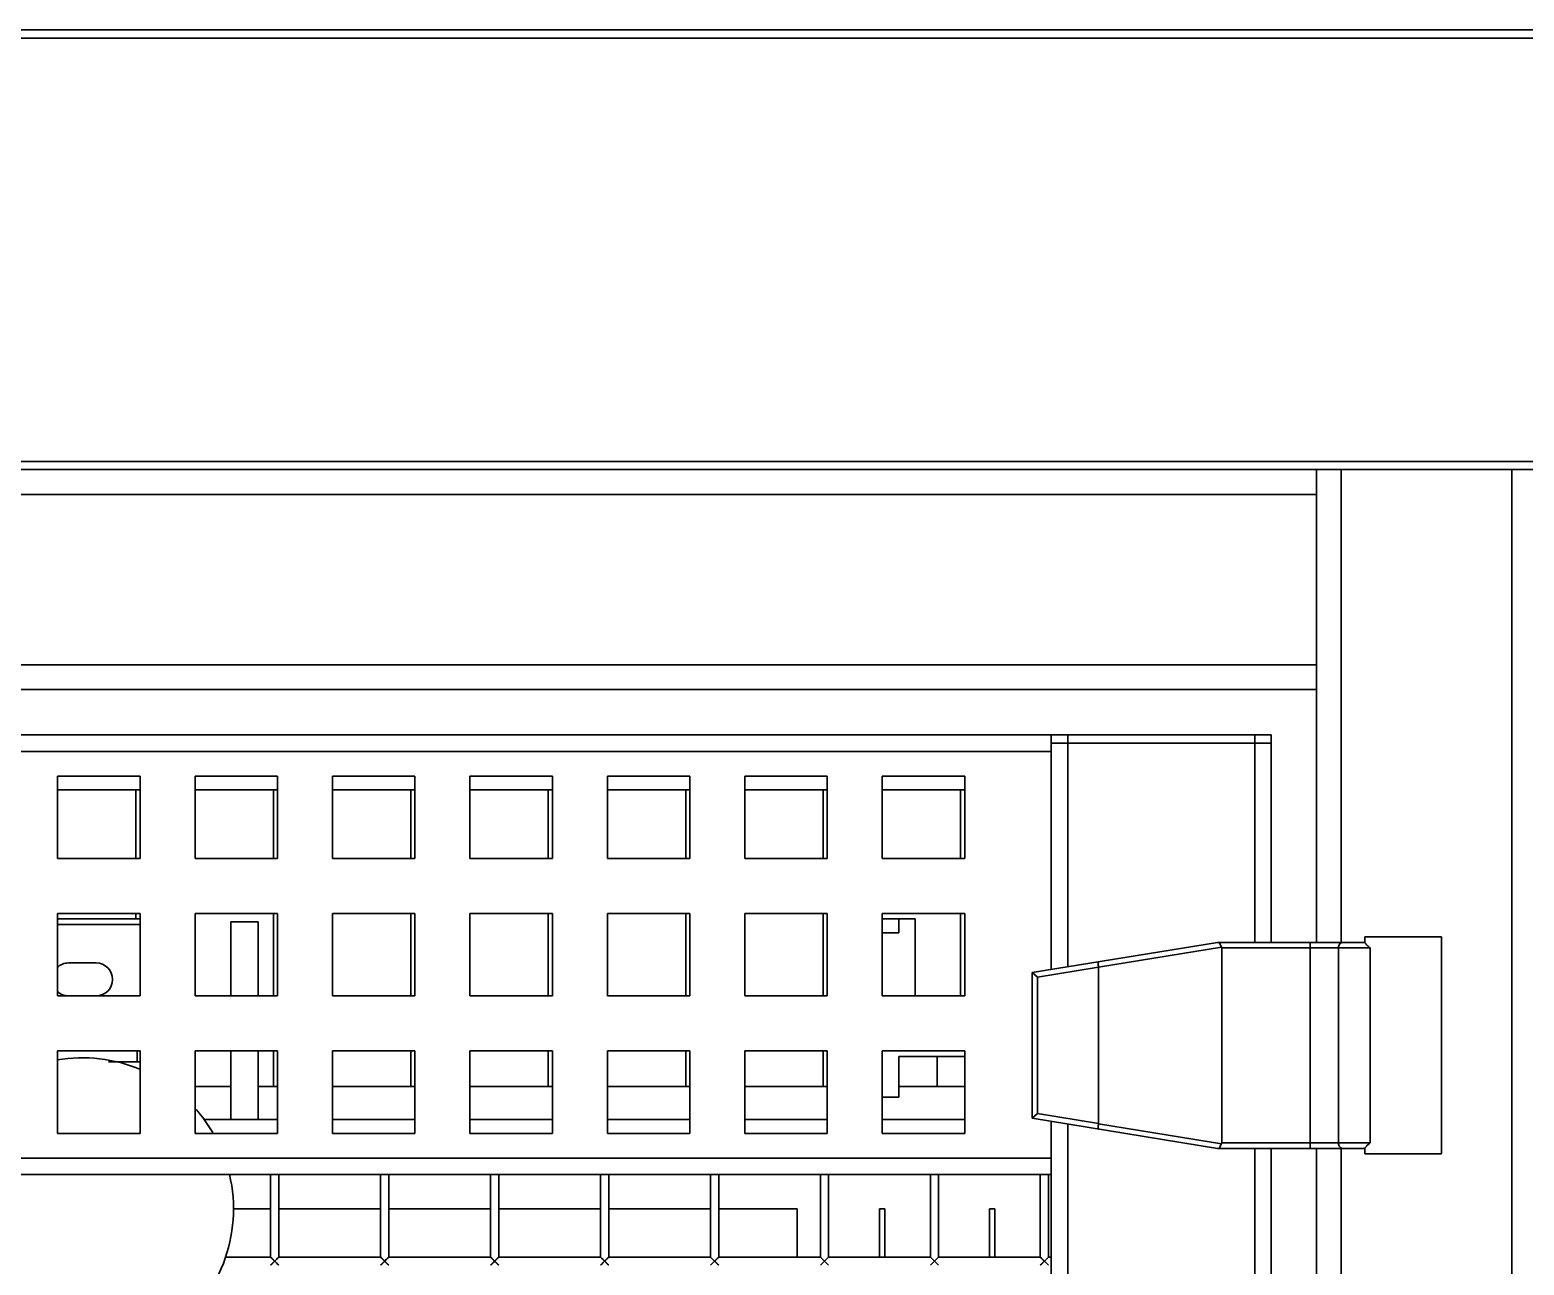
# Model space of a CAD drawing. Header units: millimetres. Extents: x 32496 to 166256, y 3504 to 23939.
# Drawn here: x 147924 to 148468, y 14465 to 14914 of the extents above; entities that cross this region are included whole.
import ezdxf

# ---------------------------------------------------------------- set-up
doc = ezdxf.new("R2010")
doc.units = ezdxf.units.MM
doc.layers.get('0').update_dxf_attribs({"lineweight": 35})

# ---------------------------------------------------------------- blocks, each defined once
blk = doc.blocks.new('8-1250')
at = {"linetype": 'Continuous'}
for p, q in [((4052.87, -31992.29), (-7783.13, -31992.29)), ((4052.87, -31995.29), (-7907.13, -31995.29)), ((4052.87, -32149.29), (-7907.13, -32149.29)), ((4052.87, -32152.29), (-7907.13, -32152.29)), ((-204.13, -32152.29), (-204.13, -32232.29)), ((-195.13, -32324.29), (-195.13, -32152.29)), ((-133.13, -34671.29), (-133.13, -32152.29)), ((-204.13, -32161.29), (-1126.63, -32161.29)), ((-204.13, -32223.29), (-925.63, -32223.29)), ((-204.13, -32232.29), (-929.66, -32232.29)), ((-204.13, -32324.29), (-204.13, -32232.29)), ((-300.63, -32248.79), (-926.63, -32248.79)), ((-300.63, -32248.79), (-220.63, -32248.79)), ((-300.63, -32334.15), (-300.63, -32248.79)), ((-294.63, -32251.79), (-294.63, -32248.79)), ((-226.63, -32248.79), (-226.63, -32251.79)), ((-220.63, -32251.79), (-220.63, -32248.79)), ((-926.63, -32254.79), (-300.63, -32254.79)), ((-300.63, -32251.79), (-220.63, -32251.79)), ((-300.63, -32251.79), (-220.63, -32251.79)), ((-294.63, -32333.17), (-294.63, -32251.79)), ((-226.63, -32251.79), (-226.63, -32324.29)), ((-220.63, -32324.29), (-220.63, -32251.79)), ((-662.13, -32293.79), (-662.13, -32263.79)), ((-662.13, -32263.79), (-632.13, -32263.79)), ((-632.13, -32263.79), (-632.13, -32293.79)), ((-612.13, -32293.79), (-612.13, -32263.79)), ((-612.13, -32263.79), (-582.13, -32263.79)), ((-582.13, -32263.79), (-582.13, -32293.79)), ((-562.13, -32293.79), (-562.13, -32263.79)), ((-562.13, -32263.79), (-532.13, -32263.79)), ((-532.13, -32263.79), (-532.13, -32293.79)), ((-512.13, -32263.79), (-482.13, -32263.79)), ((-512.13, -32293.79), (-512.13, -32263.79)), ((-482.13, -32263.79), (-482.13, -32293.79)), ((-462.13, -32263.79), (-432.13, -32263.79)), ((-462.13, -32293.79), (-462.13, -32263.79)), ((-432.13, -32263.79), (-432.13, -32293.79)), ((-412.13, -32263.79), (-382.13, -32263.79)), ((-412.13, -32293.79), (-412.13, -32263.79)), ((-382.13, -32263.79), (-382.13, -32293.79)), ((-362.13, -32263.79), (-332.13, -32263.79)), ((-362.13, -32293.79), (-362.13, -32263.79)), ((-332.13, -32263.79), (-332.13, -32293.79)), ((-632.13, -32268.79), (-662.13, -32268.79)), ((-633.63, -32268.79), (-633.63, -32293.79)), ((-582.13, -32268.79), (-612.13, -32268.79)), ((-583.63, -32268.79), (-583.63, -32293.79)), ((-532.13, -32268.79), (-562.13, -32268.79)), ((-533.63, -32268.79), (-533.63, -32293.79)), ((-482.13, -32268.79), (-512.13, -32268.79)), ((-483.63, -32268.79), (-483.63, -32293.79)), ((-432.13, -32268.79), (-462.13, -32268.79)), ((-433.63, -32268.79), (-433.63, -32293.79)), ((-382.13, -32268.79), (-412.13, -32268.79)), ((-383.63, -32268.79), (-383.63, -32293.79)), ((-332.13, -32268.79), (-362.13, -32268.79)), ((-333.63, -32268.79), (-333.63, -32293.79)), ((-632.13, -32293.79), (-662.13, -32293.79)), ((-582.13, -32293.79), (-612.13, -32293.79)), ((-532.13, -32293.79), (-562.13, -32293.79)), ((-482.13, -32293.79), (-512.13, -32293.79)), ((-432.13, -32293.79), (-462.13, -32293.79)), ((-382.13, -32293.79), (-412.13, -32293.79)), ((-332.13, -32293.79), (-362.13, -32293.79)), ((-662.13, -32343.79), (-662.13, -32313.79)), ((-662.13, -32313.79), (-632.13, -32313.79)), ((-633.63, -32313.79), (-633.63, -32315.79)), ((-632.13, -32313.79), (-632.13, -32343.79)), ((-612.13, -32343.79), (-612.13, -32313.79)), ((-612.13, -32313.79), (-582.13, -32313.79)), ((-583.63, -32313.79), (-583.63, -32343.79)), ((-582.13, -32313.79), (-582.13, -32343.79)), ((-562.13, -32343.79), (-562.13, -32313.79)), ((-562.13, -32313.79), (-532.13, -32313.79)), ((-533.63, -32313.79), (-533.63, -32343.79)), ((-532.13, -32313.79), (-532.13, -32343.79)), ((-512.13, -32313.79), (-482.13, -32313.79)), ((-512.13, -32343.79), (-512.13, -32313.79)), ((-483.63, -32313.79), (-483.63, -32343.79)), ((-482.13, -32313.79), (-482.13, -32343.79)), ((-462.13, -32313.79), (-432.13, -32313.79)), ((-462.13, -32343.79), (-462.13, -32313.79)), ((-433.63, -32313.79), (-433.63, -32343.79)), ((-432.13, -32313.79), (-432.13, -32343.79)), ((-412.13, -32313.79), (-382.13, -32313.79)), ((-412.13, -32343.79), (-412.13, -32313.79)), ((-383.63, -32313.79), (-383.63, -32343.79)), ((-382.13, -32313.79), (-382.13, -32343.79)), ((-362.13, -32313.79), (-332.13, -32313.79)), ((-362.13, -32343.79), (-362.13, -32313.79)), ((-333.63, -32313.79), (-333.63, -32343.79)), ((-332.13, -32313.79), (-332.13, -32343.79)), ((-662.13, -32315.79), (-632.13, -32315.79)), ((-662.13, -32317.79), (-633.13, -32317.79)), ((-599.13, -32316.79), (-599.13, -32343.79)), ((-589.13, -32316.79), (-599.13, -32316.79)), ((-589.13, -32343.79), (-589.13, -32316.79)), ((-362.13, -32315.79), (-350.13, -32315.79)), ((-356.13, -32320.79), (-356.13, -32315.79)), ((-350.13, -32315.79), (-350.13, -32343.79)), ((-356.13, -32320.79), (-362.13, -32320.79)), ((-307.63, -32335.29), (-240.13, -32324.29)), ((-238.71, -32326.01), (-283.43, -32333.29)), ((-240.13, -32324.29), (-186.63, -32324.29)), ((-206.45, -32324.29), (-206.45, -32399.29)), ((-186.63, -32322.29), (-158.63, -32322.29)), ((-186.63, -32324.29), (-186.63, -32322.29)), ((-158.63, -32401.29), (-158.63, -32322.29)), ((-238.63, -32326.29), (-184.66, -32326.29)), ((-238.63, -32326.29), (-238.63, -32397.29)), ((-196.14, -32397.29), (-196.14, -32326.29)), ((-184.66, -32326.29), (-184.66, -32397.29)), ((-648.13, -32331.79), (-658.13, -32331.79)), ((-307.63, -32335.29), (-307.63, -32388.29)), ((-307.63, -32335.29), (-305.63, -32336.99)), ((-283.43, -32333.37), (-305.63, -32336.99)), ((-305.63, -32386.59), (-305.63, -32336.99)), ((-283.43, -32333.37), (-283.43, -32390.21)), ((-632.13, -32343.79), (-662.13, -32343.79)), ((-582.13, -32343.79), (-612.13, -32343.79)), ((-532.13, -32343.79), (-562.13, -32343.79)), ((-482.13, -32343.79), (-512.13, -32343.79)), ((-432.13, -32343.79), (-462.13, -32343.79)), ((-382.13, -32343.79), (-412.13, -32343.79)), ((-332.13, -32343.79), (-362.13, -32343.79)), ((-662.13, -32393.79), (-662.13, -32363.79)), ((-662.13, -32363.79), (-632.13, -32363.79)), ((-633.13, -32367.79), (-633.13, -32363.79)), ((-632.13, -32363.79), (-632.13, -32393.79)), ((-612.13, -32393.79), (-612.13, -32363.79)), ((-612.13, -32363.79), (-582.13, -32363.79)), ((-599.13, -32363.79), (-599.13, -32388.79)), ((-589.13, -32363.79), (-589.13, -32388.79)), ((-583.63, -32363.79), (-583.63, -32376.79)), ((-582.13, -32363.79), (-582.13, -32393.79)), ((-562.13, -32393.79), (-562.13, -32363.79)), ((-562.13, -32363.79), (-532.13, -32363.79)), ((-533.63, -32363.79), (-533.63, -32376.79)), ((-532.13, -32363.79), (-532.13, -32393.79)), ((-512.13, -32363.79), (-482.13, -32363.79)), ((-512.13, -32393.79), (-512.13, -32363.79)), ((-483.63, -32363.79), (-483.63, -32376.79)), ((-482.13, -32363.79), (-482.13, -32393.79)), ((-462.13, -32363.79), (-432.13, -32363.79)), ((-462.13, -32393.79), (-462.13, -32363.79)), ((-433.63, -32363.79), (-433.63, -32376.79)), ((-432.13, -32363.79), (-432.13, -32393.79)), ((-412.13, -32363.79), (-382.13, -32363.79)), ((-412.13, -32393.79), (-412.13, -32363.79)), ((-383.63, -32363.79), (-383.63, -32376.79)), ((-382.13, -32363.79), (-382.13, -32393.79)), ((-362.13, -32363.79), (-332.13, -32363.79)), ((-362.13, -32393.79), (-362.13, -32363.79)), ((-332.13, -32363.79), (-332.13, -32393.79)), ((-643.61, -32367.79), (-632.13, -32367.79)), ((-332.13, -32365.79), (-356.13, -32365.79)), ((-356.13, -32380.67), (-356.13, -32365.79)), ((-342.13, -32365.79), (-342.13, -32376.79)), ((-612.13, -32376.79), (-599.13, -32376.79)), ((-589.13, -32376.79), (-582.13, -32376.79)), ((-562.13, -32376.79), (-532.13, -32376.79)), ((-512.13, -32376.79), (-482.13, -32376.79)), ((-462.13, -32376.79), (-432.13, -32376.79)), ((-412.13, -32376.79), (-382.13, -32376.79)), ((-356.13, -32376.79), (-332.13, -32376.79)), ((-362.13, -32380.67), (-356.13, -32380.67)), ((-608.8, -32388.79), (-582.13, -32388.79)), ((-562.13, -32388.79), (-532.13, -32388.79)), ((-512.13, -32388.79), (-482.13, -32388.79)), ((-462.13, -32388.79), (-432.13, -32388.79)), ((-412.13, -32388.79), (-382.13, -32388.79)), ((-362.13, -32388.79), (-332.13, -32388.79)), ((-307.63, -32388.29), (-305.63, -32386.59)), ((-307.63, -32388.29), (-240.13, -32399.29)), ((-305.63, -32386.59), (-283.43, -32390.21)), ((-300.63, -32408.79), (-300.63, -32389.43)), ((-294.63, -33033.17), (-294.63, -32390.41)), ((-283.43, -32390.28), (-238.71, -32397.57)), ((-632.13, -32393.79), (-662.13, -32393.79)), ((-582.13, -32393.79), (-612.13, -32393.79)), ((-532.13, -32393.79), (-562.13, -32393.79)), ((-482.13, -32393.79), (-512.13, -32393.79)), ((-432.13, -32393.79), (-462.13, -32393.79)), ((-382.13, -32393.79), (-412.13, -32393.79)), ((-332.13, -32393.79), (-362.13, -32393.79)), ((-240.13, -32399.29), (-186.63, -32399.29)), ((-184.66, -32397.29), (-238.63, -32397.29)), ((-226.63, -32399.29), (-226.63, -33024.29)), ((-220.63, -33024.29), (-220.63, -32399.29)), ((-204.13, -33024.29), (-204.13, -32399.29)), ((-195.13, -33024.29), (-195.13, -32399.29)), ((-186.63, -32399.29), (-186.63, -32401.29)), ((-158.63, -32401.29), (-186.63, -32401.29)), ((-300.63, -32402.79), (-926.63, -32402.79)), ((-926.63, -32408.79), (-300.63, -32408.79)), ((-584.63, -32408.79), (-584.63, -32438.79)), ((-581.63, -32408.79), (-581.63, -32438.79)), ((-544.63, -32408.79), (-544.63, -32438.79)), ((-541.63, -32408.79), (-541.63, -32438.79)), ((-504.63, -32408.79), (-504.63, -32438.79)), ((-501.63, -32408.79), (-501.63, -32438.79)), ((-464.63, -32408.79), (-464.63, -32438.79)), ((-461.63, -32408.79), (-461.63, -32438.79)), ((-424.63, -32408.79), (-424.63, -32438.79)), ((-421.63, -32408.79), (-421.63, -32438.79)), ((-384.63, -32408.79), (-384.63, -32438.79)), ((-381.63, -32408.79), (-381.63, -32438.79)), ((-344.63, -32408.79), (-344.63, -32438.79)), ((-341.63, -32408.79), (-341.63, -32438.79)), ((-304.63, -32408.79), (-304.63, -32438.79)), ((-301.63, -32408.79), (-301.63, -32438.79)), ((-300.63, -32408.79), (-300.63, -33034.31)), ((-584.63, -32421.29), (-598.13, -32421.29)), ((-544.63, -32421.29), (-581.63, -32421.29)), ((-504.63, -32421.29), (-541.63, -32421.29)), ((-464.63, -32421.29), (-501.63, -32421.29)), ((-424.63, -32421.29), (-461.63, -32421.29)), ((-393.13, -32421.29), (-421.63, -32421.29)), ((-393.13, -32438.79), (-393.13, -32421.29)), ((-363.13, -32421.29), (-361.13, -32421.29)), ((-363.13, -32421.29), (-363.13, -32438.79)), ((-361.13, -32421.29), (-361.13, -32438.79)), ((-323.13, -32421.29), (-321.13, -32421.29)), ((-323.13, -32421.29), (-323.13, -32438.79)), ((-321.13, -32421.29), (-321.13, -32438.79)), ((-601.05, -32438.79), (-584.63, -32438.79)), ((-584.63, -32441.79), (-581.63, -32438.79)), ((-584.63, -32438.79), (-581.63, -32441.79)), ((-581.63, -32438.79), (-544.63, -32438.79)), ((-544.63, -32441.79), (-541.63, -32438.79)), ((-544.63, -32438.79), (-541.63, -32441.79)), ((-541.63, -32438.79), (-504.63, -32438.79)), ((-504.63, -32441.79), (-501.63, -32438.79)), ((-504.63, -32438.79), (-501.63, -32441.79)), ((-501.63, -32438.79), (-464.63, -32438.79)), ((-464.63, -32441.79), (-461.63, -32438.79)), ((-464.63, -32438.79), (-461.63, -32441.79)), ((-461.63, -32438.79), (-424.63, -32438.79)), ((-424.63, -32441.79), (-421.63, -32438.79)), ((-424.63, -32438.79), (-421.63, -32441.79)), ((-421.63, -32438.79), (-384.63, -32438.79)), ((-384.63, -32441.79), (-381.63, -32438.79)), ((-384.63, -32438.79), (-381.63, -32441.79)), ((-381.63, -32438.79), (-344.63, -32438.79)), ((-344.63, -32441.79), (-341.63, -32438.79)), ((-344.63, -32438.79), (-341.63, -32441.79)), ((-341.63, -32438.79), (-304.63, -32438.79)), ((-304.63, -32441.79), (-301.63, -32438.79)), ((-304.63, -32438.79), (-301.63, -32441.79)), ((-301.63, -32438.79), (-300.63, -32438.79))]:
    blk.add_line(p, q, dxfattribs=at)
for points in [[(-584.63, -32438.79), (-584.2, -32439.22), (-583.71, -32439.71), (-582.54, -32440.88)], [(-583.13, -32440.29), (-582.54, -32439.7), (-582.07, -32439.23), (-581.74, -32438.9)], [(-544.63, -32438.79), (-544.2, -32439.22), (-543.71, -32439.71), (-542.54, -32440.88)], [(-543.13, -32440.29), (-542.54, -32439.7), (-542.07, -32439.23), (-541.74, -32438.9)], [(-504.63, -32438.79), (-504.2, -32439.22), (-503.71, -32439.71), (-502.54, -32440.88)], [(-503.13, -32440.29), (-502.54, -32439.7), (-502.07, -32439.23), (-501.74, -32438.9)], [(-464.63, -32438.79), (-464.2, -32439.22), (-463.71, -32439.71), (-462.54, -32440.88)], [(-463.13, -32440.29), (-462.54, -32439.7), (-462.07, -32439.23), (-461.74, -32438.9)], [(-424.63, -32438.79), (-424.2, -32439.22), (-423.71, -32439.71), (-422.54, -32440.88)], [(-423.13, -32440.29), (-422.54, -32439.7), (-422.07, -32439.23), (-421.74, -32438.9)], [(-384.63, -32438.79), (-384.2, -32439.22), (-383.71, -32439.71), (-382.54, -32440.88)], [(-383.13, -32440.29), (-382.54, -32439.7), (-382.07, -32439.23), (-381.74, -32438.9)], [(-344.63, -32438.79), (-344.2, -32439.22), (-343.71, -32439.71), (-342.54, -32440.88)], [(-343.13, -32440.29), (-342.54, -32439.7), (-342.07, -32439.23), (-341.74, -32438.9)], [(-304.63, -32438.79), (-304.2, -32439.22), (-303.71, -32439.71), (-302.54, -32440.88)], [(-303.13, -32440.29), (-302.54, -32439.7), (-302.07, -32439.23), (-301.74, -32438.9)], [(-583.13, -32440.29), (-583.72, -32440.88), (-584.19, -32441.35), (-584.51, -32441.67)], [(-581.74, -32441.67), (-582.07, -32441.35), (-582.54, -32440.88)], [(-543.13, -32440.29), (-543.72, -32440.88), (-544.19, -32441.35), (-544.51, -32441.67)], [(-541.74, -32441.67), (-542.07, -32441.35), (-542.54, -32440.88)], [(-503.13, -32440.29), (-503.72, -32440.88), (-504.19, -32441.35), (-504.51, -32441.67)], [(-501.74, -32441.67), (-502.07, -32441.35), (-502.54, -32440.88)], [(-463.13, -32440.29), (-463.72, -32440.88), (-464.19, -32441.35), (-464.51, -32441.67)], [(-461.74, -32441.67), (-462.07, -32441.35), (-462.54, -32440.88)], [(-423.13, -32440.29), (-423.72, -32440.88), (-424.19, -32441.35), (-424.51, -32441.67)], [(-421.74, -32441.67), (-422.07, -32441.35), (-422.54, -32440.88)], [(-383.13, -32440.29), (-383.72, -32440.88), (-384.19, -32441.35), (-384.51, -32441.67)], [(-381.74, -32441.67), (-382.07, -32441.35), (-382.54, -32440.88)], [(-343.13, -32440.29), (-343.72, -32440.88), (-344.19, -32441.35), (-344.51, -32441.67)], [(-341.74, -32441.67), (-342.07, -32441.35), (-342.54, -32440.88)], [(-303.13, -32440.29), (-303.72, -32440.88), (-304.19, -32441.35), (-304.51, -32441.67)], [(-301.74, -32441.67), (-302.07, -32441.35), (-302.54, -32440.88)]]:
    blk.add_lwpolyline(points, dxfattribs=at)
for centre, radius, start, end in [((-633.13, -32327.79), 10, 83.8988, 90), ((-658.13, -32337.79), 6, 90, 133.6047), ((-648.13, -32337.79), 6, 270, 90), ((-658.13, -32337.79), 6, 226.362, 270), ((-653.13, -32421.29), 55, 67.3165, 99.5435), ((-653.13, -32421.29), 55, 30.3947, 41.2), ((-653.13, -32421.29), 55, 166.6691, 13.3257)]:
    blk.add_arc(centre, radius, start, end, dxfattribs=at)
for centre, major_axis, ratio, start_param, end_param in [((-246.77, -32326.29), (8.15, 0), 0.245536, 0, 0.141711), ((-291.57, -32334.7), (8.14, 1.41), 0.241938, -0.041927, -0.003565), ((-291.57, -32388.88), (8.14, -1.41), 0.241938, 0.003565, 0.041927), ((-246.77, -32397.29), (8.15, 0), 0.245536, -0.141711, 0)]:
    blk.add_ellipse(centre, major_axis=major_axis, ratio=ratio, start_param=start_param, end_param=end_param, dxfattribs=at)
for points, knots in [([(-239.98, -32324.29), (-239.91, -32324.29), (-239.77, -32324.3), (-239.58, -32324.4), (-239.44, -32324.56), (-239.25, -32324.88), (-239.03, -32325.38), (-238.83, -32325.79), (-238.71, -32326.01)], [0, 0, 0, 0, 0.095491, 0.181572, 0.27513, 0.386659, 0.667027, 1, 1, 1, 1]), ([(-196.14, -32326.29), (-196.14, -32326.03), (-196.05, -32325.52), (-195.68, -32324.86), (-195.11, -32324.4), (-194.65, -32324.29), (-194.42, -32324.29)], [0, 0, 0, 0, 0.267215, 0.524636, 0.767656, 1, 1, 1, 1]), ([(-184.66, -32326.29), (-184.81, -32326.18), (-185.09, -32325.96), (-185.48, -32325.62), (-185.82, -32325.3), (-186.1, -32325.01), (-186.29, -32324.78), (-186.42, -32324.61), (-186.49, -32324.51), (-186.55, -32324.43), (-186.59, -32324.37), (-186.61, -32324.33), (-186.62, -32324.31), (-186.62, -32324.3), (-186.63, -32324.29), (-186.63, -32324.29)], [0, 0, 0, 0, 0.198275, 0.380694, 0.545565, 0.690776, 0.813479, 0.865244, 0.909841, 0.946555, 0.974535, 0.984937, 0.992762, 0.997839, 1, 1, 1, 1]), ([(-283.51, -32331.36), (-283.53, -32331.36), (-283.55, -32331.4), (-283.56, -32331.45), (-283.58, -32331.55), (-283.59, -32331.71), (-283.58, -32332.06), (-283.53, -32332.6), (-283.47, -32333.05), (-283.43, -32333.29)], [0, 0, 0, 0, 0.029584, 0.055175, 0.088913, 0.180604, 0.302705, 0.62104, 1, 1, 1, 1]), ([(-283.51, -32392.22), (-283.53, -32392.22), (-283.55, -32392.18), (-283.56, -32392.12), (-283.58, -32392.03), (-283.59, -32391.86), (-283.58, -32391.52), (-283.53, -32390.98), (-283.47, -32390.53), (-283.43, -32390.28)], [0, 0, 0, 0, 0.029584, 0.055174, 0.088913, 0.180604, 0.302705, 0.62104, 1, 1, 1, 1]), ([(-238.71, -32397.57), (-238.83, -32397.79), (-239.03, -32398.2), (-239.25, -32398.7), (-239.44, -32399.01), (-239.58, -32399.18), (-239.77, -32399.28), (-239.91, -32399.29), (-239.98, -32399.29)], [0, 0, 0, 0, 0.332942, 0.613322, 0.724857, 0.81841, 0.904497, 1, 1, 1, 1]), ([(-194.42, -32399.29), (-194.65, -32399.29), (-195.11, -32399.18), (-195.68, -32398.72), (-196.05, -32398.06), (-196.14, -32397.55), (-196.14, -32397.29)], [0, 0, 0, 0, 0.232344, 0.475364, 0.732785, 1, 1, 1, 1]), ([(-186.63, -32399.29), (-186.63, -32399.29), (-186.62, -32399.28), (-186.62, -32399.27), (-186.61, -32399.25), (-186.59, -32399.21), (-186.55, -32399.15), (-186.49, -32399.07), (-186.42, -32398.97), (-186.29, -32398.8), (-186.1, -32398.57), (-185.82, -32398.28), (-185.48, -32397.96), (-185.09, -32397.62), (-184.81, -32397.4), (-184.66, -32397.29)], [0, 0, 0, 0, 0.002161, 0.007238, 0.015063, 0.025465, 0.053445, 0.090159, 0.134756, 0.186521, 0.309224, 0.454435, 0.619306, 0.801725, 1, 1, 1, 1])]:
    blk.add_open_spline(points, degree=3, knots=knots, dxfattribs=at)

msp = doc.modelspace()

# ---------------------------------------------------------------- block references
at = {"color": 6}
msp.add_blockref('8-1250', (148596.331, 46906.597), dxfattribs=at)

doc.saveas('drawing.dxf')
